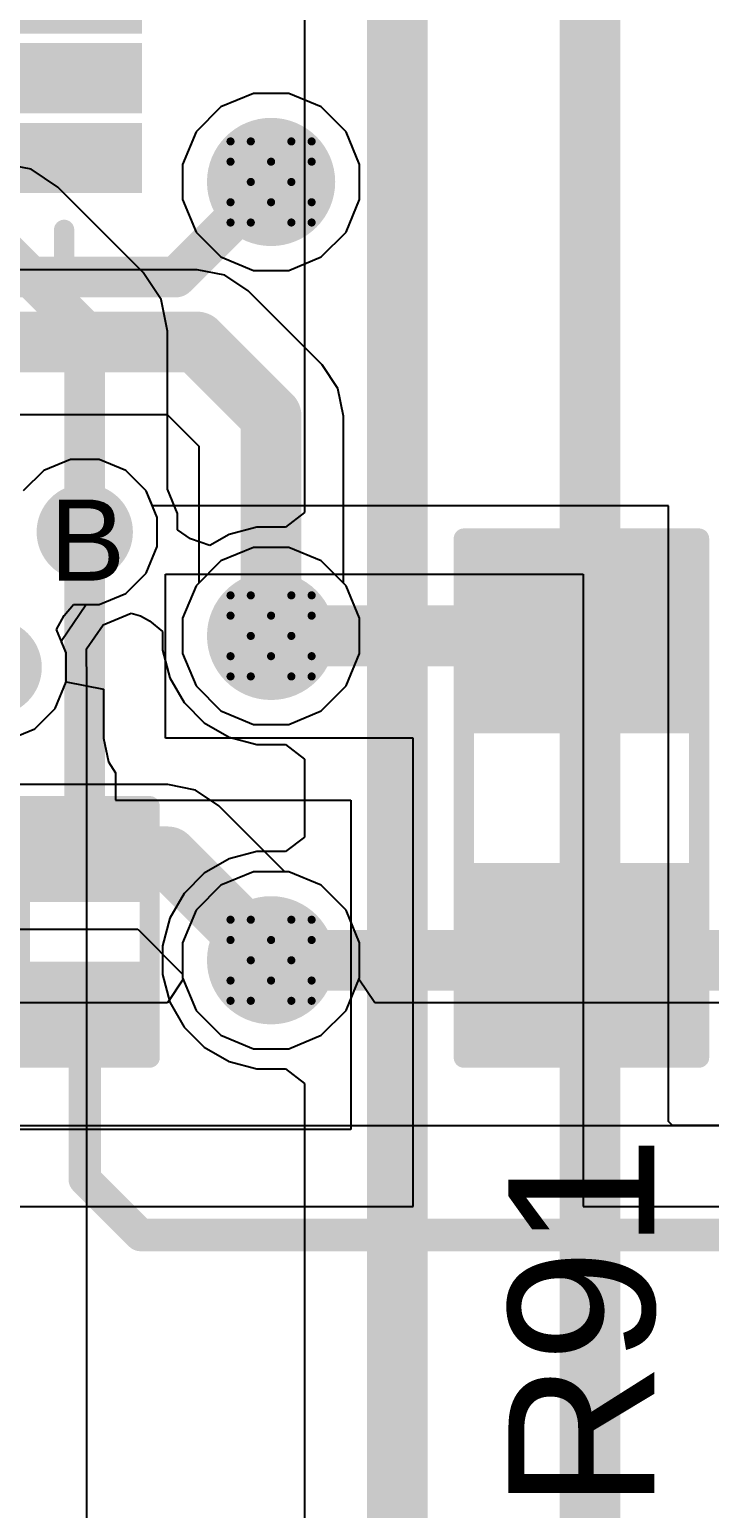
# Model space of a CAD drawing. Header units: inches. Extents: x 0 to 5379, y 0 to 5429.
# Drawn here: x 107.81 to 112.07, y 75.15 to 84.41 of the extents above; entities that cross this region are included whole.
import ezdxf

# ---------------------------------------------------------------- set-up
doc = ezdxf.new("R2010")
doc.units = ezdxf.units.IN
for name, color, linetype in [('Bottom Layer', 5, 'Continuous'), ('Bottom Solder', 6, 'Continuous'), ('Drill Drawing', 1, 'Continuous'), ('GND01', 16, 'Continuous'), ('GND02', 76, 'Continuous'), ('PWR', 156, 'Continuous'), ('SIG 01', 90, 'Continuous'), ('Top Layer', 1, 'Continuous'), ('Top Overlay', 2, 'Continuous'), ('Top Paste', 8, 'Continuous'), ('Top Solder', 216, 'Continuous'), ('Via Holes', 16, 'Continuous')]:
    doc.layers.add(name, color=color, linetype=linetype)
doc.styles.add('Arial', font='', dxfattribs={"height": 0.2})
doc.styles.get('Arial').set_extended_font_data('Arial')

# ---------------------------------------------------------------- blocks, each defined once
blk = doc.blocks.new('64_VFQFPN_9X9_147')
at = {"layer": 'Top Layer'}
for points in [[(4.07, -3.1), (4.93, -3.1), (4.93, -3.4), (4.07, -3.4)], [(4.07, -3.6), (4.93, -3.6), (4.93, -3.9), (4.07, -3.9)]]:
    blk.add_hatch(color=1, dxfattribs=at).paths.add_polyline_path(points)
at = {"layer": 'Top Paste'}
for points in [[(4.07, -3.1), (4.93, -3.1), (4.93, -3.4), (4.07, -3.4)], [(4.07, -3.6), (4.93, -3.6), (4.93, -3.9), (4.07, -3.9)]]:
    blk.add_hatch(color=8, dxfattribs=at).paths.add_polyline_path(points)
at = {"layer": 'Top Solder'}
for points in [[(4, -2.53), (5, -2.53), (5, -2.97), (4, -2.97)], [(4, -3.03), (5, -3.03), (5, -3.47), (4, -3.47)], [(4, -3.53), (5, -3.53), (5, -3.97), (4, -3.97)]]:
    blk.add_hatch(color=216, dxfattribs=at).paths.add_polyline_path(points)
at = {"layer": 'Top Overlay'}
for points in [[(4.5112, -4.5, 0.127, 0.127, 0), (4.5112, -4.2, 0.127, 0.127, 0)], [(4.2112, -4.5, 0.127, 0.127, 0), (4.5112, -4.5, 0.127, 0.127, 0)]]:
    blk.add_lwpolyline(points, format="xyseb", dxfattribs=at)
for points in [[(4.4795, -4.2, 0.0635, 0.0635, 1), (4.543, -4.2, 0.0635, 0.0635, 1)], [(4.4795, -4.5, 0.0635, 0.0635, 1), (4.543, -4.5, 0.0635, 0.0635, 1)], [(4.4795, -4.5, 0.0635, 0.0635, 1), (4.543, -4.5, 0.0635, 0.0635, 1)]]:
    blk.add_lwpolyline(points, format="xyseb", close=True, dxfattribs=at)
blk = doc.blocks.new('R___0805_648')
at = {"layer": 'Top Layer'}
for points in [[(-1.524, 0.635), (-0.508, 0.635), (-0.508, -0.635), (-1.524, -0.635)], [(0.508, 0.635), (1.524, 0.635), (1.524, -0.635), (0.508, -0.635)]]:
    blk.add_hatch(color=1, dxfattribs=at).paths.add_polyline_path(points)
at = {"layer": 'Top Paste'}
for points in [[(-1.524, 0.635), (-0.508, 0.635), (-0.508, -0.635), (-1.524, -0.635)], [(0.508, 0.635), (1.524, 0.635), (1.524, -0.635), (0.508, -0.635)]]:
    blk.add_hatch(color=8, dxfattribs=at).paths.add_polyline_path(points)
at = {"layer": 'Top Solder'}
for points in [[(-1.6256, 0.7366), (-0.4064, 0.7366), (-0.4064, -0.7366), (-1.6256, -0.7366)], [(0.4064, 0.7366), (1.6256, 0.7366), (1.6256, -0.7366), (0.4064, -0.7366)]]:
    blk.add_hatch(color=216, dxfattribs=at).paths.add_polyline_path(points)
at = {"layer": 'Top Overlay'}
for points in [[(-1.6256, 0.7366, 0.127, 0.127, 0), (-1.6256, -0.7366, 0.127, 0.127, 0)], [(-1.6256, 0.7366, 0.127, 0.127, 0), (1.6256, 0.7366, 0.127, 0.127, 0)], [(1.6256, 0.7366, 0.127, 0.127, 0), (1.6256, -0.7366, 0.127, 0.127, 0)], [(-1.6256, -0.7366, 0.127, 0.127, 0), (1.6256, -0.7366, 0.127, 0.127, 0)]]:
    blk.add_lwpolyline(points, format="xyseb", dxfattribs=at)
for points in [[(-1.65735, 0.7366, 0.0635, 0.0635, 1), (-1.59385, 0.7366, 0.0635, 0.0635, 1)], [(-1.65735, 0.7366, 0.0635, 0.0635, 1), (-1.59385, 0.7366, 0.0635, 0.0635, 1)], [(1.59385, 0.7366, 0.0635, 0.0635, 1), (1.65735, 0.7366, 0.0635, 0.0635, 1)], [(1.59385, 0.7366, 0.0635, 0.0635, 1), (1.65735, 0.7366, 0.0635, 0.0635, 1)], [(-1.65735, -0.7366, 0.0635, 0.0635, 1), (-1.59385, -0.7366, 0.0635, 0.0635, 1)], [(-1.65735, -0.7366, 0.0635, 0.0635, 1), (-1.59385, -0.7366, 0.0635, 0.0635, 1)], [(1.59385, -0.7366, 0.0635, 0.0635, 1), (1.65735, -0.7366, 0.0635, 0.0635, 1)], [(1.59385, -0.7366, 0.0635, 0.0635, 1), (1.65735, -0.7366, 0.0635, 0.0635, 1)]]:
    blk.add_lwpolyline(points, format="xyseb", close=True, dxfattribs=at)
blk = doc.blocks.new('R___0402_667')
at = {"layer": 'Top Layer'}
for points in [[(-0.6985, -0.3175), (-0.6985, 0.3175), (-0.2413, 0.3175), (-0.2413, -0.3175)], [(0.2413, -0.3175), (0.2413, 0.3175), (0.6985, 0.3175), (0.6985, -0.3175)]]:
    blk.add_hatch(color=1, dxfattribs=at).paths.add_polyline_path(points)
at = {"layer": 'Top Paste'}
for points in [[(-0.6985, -0.3175), (-0.6985, 0.3175), (-0.2413, 0.3175), (-0.2413, -0.3175)], [(0.2413, -0.3175), (0.2413, 0.3175), (0.6985, 0.3175), (0.6985, -0.3175)]]:
    blk.add_hatch(color=8, dxfattribs=at).paths.add_polyline_path(points)
at = {"layer": 'Top Solder'}
for points in [[(-0.7535, -0.3725), (-0.7535, 0.3725), (-0.1863, 0.3725), (-0.1863, -0.3725)], [(0.1863, -0.3725), (0.1863, 0.3725), (0.7535, 0.3725), (0.7535, -0.3725)]]:
    blk.add_hatch(color=216, dxfattribs=at).paths.add_polyline_path(points)
at = {"layer": 'Top Overlay'}
for points in [[(-0.7874, -0.4064, 0.127, 0.127, 0), (-0.7874, 0.4064, 0.127, 0.127, 0)], [(0.7874, 0.4064, 0.127, 0.127, 0), (-0.7874, 0.4064, 0.127, 0.127, 0)], [(0.7874, -0.4064, 0.127, 0.127, 0), (0.7874, 0.4064, 0.127, 0.127, 0)], [(0.7874, -0.4064, 0.127, 0.127, 0), (-0.7874, -0.4064, 0.127, 0.127, 0)], [(0.8128, -0.4318, 0.00323, 0.00323, 0), (-0.8128, -0.4318, 0.00323, 0.00323, 0)]]:
    blk.add_lwpolyline(points, format="xyseb", dxfattribs=at)
for points in [[(-0.8191, 0.4064, 0.0635, 0.0635, 1), (-0.7556, 0.4064, 0.0635, 0.0635, 1)], [(-0.8191, 0.4064, 0.0635, 0.0635, 1), (-0.7556, 0.4064, 0.0635, 0.0635, 1)], [(0.7556, 0.4064, 0.0635, 0.0635, 1), (0.8191, 0.4064, 0.0635, 0.0635, 1)], [(0.7556, 0.4064, 0.0635, 0.0635, 1), (0.8191, 0.4064, 0.0635, 0.0635, 1)], [(-0.8191, -0.4064, 0.0635, 0.0635, 1), (-0.7556, -0.4064, 0.0635, 0.0635, 1)], [(-0.8191, -0.4064, 0.0635, 0.0635, 1), (-0.7556, -0.4064, 0.0635, 0.0635, 1)], [(0.7556, -0.4064, 0.0635, 0.0635, 1), (0.8191, -0.4064, 0.0635, 0.0635, 1)], [(0.7556, -0.4064, 0.0635, 0.0635, 1), (0.8191, -0.4064, 0.0635, 0.0635, 1)], [(-0.8136, -0.4318, 0.00161, 0.00161, 1), (-0.812, -0.4318, 0.00161, 0.00161, 1)], [(0.812, -0.4318, 0.00161, 0.00161, 1), (0.8136, -0.4318, 0.00161, 0.00161, 1)]]:
    blk.add_lwpolyline(points, format="xyseb", close=True, dxfattribs=at)

msp = doc.modelspace()

# ---------------------------------------------------------------- hatches: boundary and pattern name
at = {"layer": 'Bottom Layer'}
h = msp.add_hatch(color=5, dxfattribs=at)
edge = h.paths.add_edge_path()
edge.add_arc((109.3216, 83.4572), 0.3, 0, 360)
h = msp.add_hatch(color=5, dxfattribs=at)
edge = h.paths.add_edge_path()
edge.add_arc((108.1546, 81.2644), 0.2, 0, 360)
h = msp.add_hatch(color=5, dxfattribs=at)
edge = h.paths.add_edge_path()
edge.add_arc((109.3216, 80.6135), 0.3, 0, 360)
h = msp.add_hatch(color=5, dxfattribs=at)
edge = h.paths.add_edge_path()
edge.add_arc((109.3216, 78.5815), 0.3, 0, 360)
at = {"layer": 'Bottom Solder'}
h = msp.add_hatch(color=6, dxfattribs=at)
edge = h.paths.add_edge_path()
edge.add_arc((109.3216, 83.4572), 0.4016, 0, 360)
h = msp.add_hatch(color=6, dxfattribs=at)
edge = h.paths.add_edge_path()
edge.add_arc((108.1546, 81.2644), 0.3016, 0, 360)
h = msp.add_hatch(color=6, dxfattribs=at)
edge = h.paths.add_edge_path()
edge.add_arc((109.3216, 80.6135), 0.4016, 0, 360)
h = msp.add_hatch(color=6, dxfattribs=at)
edge = h.paths.add_edge_path()
edge.add_arc((107.584, 80.4164), 0.3016, 0, 360)
h = msp.add_hatch(color=6, dxfattribs=at)
edge = h.paths.add_edge_path()
edge.add_arc((109.3216, 78.5815), 0.4016, 0, 360)
at = {"layer": 'GND01'}
h = msp.add_hatch(color=16, dxfattribs=at)
edge = h.paths.add_edge_path()
edge.add_arc((109.3216, 83.4572), 0.3, 0, 360)
h = msp.add_hatch(color=16, dxfattribs=at)
edge = h.paths.add_edge_path()
edge.add_arc((108.1546, 81.2644), 0.2, 0, 360)
h = msp.add_hatch(color=16, dxfattribs=at)
edge = h.paths.add_edge_path()
edge.add_arc((109.3216, 80.6135), 0.3, 0, 360)
h = msp.add_hatch(color=16, dxfattribs=at)
edge = h.paths.add_edge_path()
edge.add_arc((109.3216, 78.5815), 0.3, 0, 360)
at = {"layer": 'GND02'}
h = msp.add_hatch(color=76, dxfattribs=at)
edge = h.paths.add_edge_path()
edge.add_arc((109.3216, 83.4572), 0.3, 0, 360)
h = msp.add_hatch(color=76, dxfattribs=at)
edge = h.paths.add_edge_path()
edge.add_arc((108.1546, 81.2644), 0.2, 0, 360)
h = msp.add_hatch(color=76, dxfattribs=at)
edge = h.paths.add_edge_path()
edge.add_arc((109.3216, 80.6135), 0.3, 0, 360)
h = msp.add_hatch(color=76, dxfattribs=at)
edge = h.paths.add_edge_path()
edge.add_arc((109.3216, 78.5815), 0.3, 0, 360)
at = {"layer": 'PWR'}
h = msp.add_hatch(color=156, dxfattribs=at)
edge = h.paths.add_edge_path()
edge.add_arc((109.3216, 83.4572), 0.3, 0, 360)
h = msp.add_hatch(color=156, dxfattribs=at)
edge = h.paths.add_edge_path()
edge.add_arc((108.1546, 81.2644), 0.2, 0, 360)
h = msp.add_hatch(color=156, dxfattribs=at)
edge = h.paths.add_edge_path()
edge.add_arc((109.3216, 80.6135), 0.3, 0, 360)
h = msp.add_hatch(color=156, dxfattribs=at)
edge = h.paths.add_edge_path()
edge.add_arc((109.3216, 78.5815), 0.3, 0, 360)
at = {"layer": 'SIG 01'}
h = msp.add_hatch(color=90, dxfattribs=at)
edge = h.paths.add_edge_path()
edge.add_arc((109.3216, 83.4572), 0.3, 0, 360)
h = msp.add_hatch(color=90, dxfattribs=at)
edge = h.paths.add_edge_path()
edge.add_arc((108.1546, 81.2644), 0.2, 0, 360)
h = msp.add_hatch(color=90, dxfattribs=at)
edge = h.paths.add_edge_path()
edge.add_arc((109.3216, 80.6135), 0.3, 0, 360)
h = msp.add_hatch(color=90, dxfattribs=at)
edge = h.paths.add_edge_path()
edge.add_arc((109.3216, 78.5815), 0.3, 0, 360)
at = {"layer": 'Top Layer'}
h = msp.add_hatch(color=1, dxfattribs=at)
edge = h.paths.add_edge_path()
edge.add_arc((109.3216, 83.4572), 0.3, 0, 360)
h = msp.add_hatch(color=1, dxfattribs=at)
edge = h.paths.add_edge_path()
edge.add_arc((108.1546, 81.2644), 0.2, 0, 360)
h = msp.add_hatch(color=1, dxfattribs=at)
edge = h.paths.add_edge_path()
edge.add_arc((109.3216, 80.6135), 0.3, 0, 360)
h = msp.add_hatch(color=1, dxfattribs=at)
edge = h.paths.add_edge_path()
edge.add_arc((109.3216, 78.5815), 0.3, 0, 360)
at = {"layer": 'Top Solder'}
h = msp.add_hatch(color=216, dxfattribs=at)
edge = h.paths.add_edge_path()
edge.add_arc((109.3216, 83.4572), 0.4016, 0, 360)
h = msp.add_hatch(color=216, dxfattribs=at)
edge = h.paths.add_edge_path()
edge.add_arc((108.1546, 81.2644), 0.3016, 0, 360)
h = msp.add_hatch(color=216, dxfattribs=at)
edge = h.paths.add_edge_path()
edge.add_arc((109.3216, 80.6135), 0.4016, 0, 360)
h = msp.add_hatch(color=216, dxfattribs=at)
edge = h.paths.add_edge_path()
edge.add_arc((107.584, 80.4164), 0.3016, 0, 360)
h = msp.add_hatch(color=216, dxfattribs=at)
edge = h.paths.add_edge_path()
edge.add_arc((109.3216, 78.5815), 0.4016, 0, 360)
at = {"layer": 'Via Holes'}
h = msp.add_hatch(color=7, dxfattribs=at)
edge = h.paths.add_edge_path()
edge.add_arc((109.3216, 83.4572), 0.15, 0, 360)
h = msp.add_hatch(color=7, dxfattribs=at)
edge = h.paths.add_edge_path()
edge.add_arc((108.1546, 81.2644), 0.1, 0, 360)
h = msp.add_hatch(color=7, dxfattribs=at)
edge = h.paths.add_edge_path()
edge.add_arc((109.3216, 80.6135), 0.15, 0, 360)
h = msp.add_hatch(color=7, dxfattribs=at)
edge = h.paths.add_edge_path()
edge.add_arc((109.3216, 78.5815), 0.15, 0, 360)

# ---------------------------------------------------------------- linework, layer by layer
at = {"layer": 'Bottom Layer'}
for p, q in [((108.8576, 82.9077), (104.5536, 82.9077)), ((109.031, 82.8732), (108.8576, 82.9077)), ((109.178, 82.775), (109.031, 82.8732)), ((109.6421, 82.311), (109.178, 82.775)), ((109.6421, 82.3109), (109.6421, 82.311)), ((109.7403, 82.1639), (109.6421, 82.3109)), ((109.7748, 81.9905), (109.7403, 82.1639)), ((104.7413, 82.0013), (108.6698, 82.0013)), ((108.6698, 82.0013), (108.8684, 81.8028)), ((109.7748, 80.9438), (109.7748, 81.9905)), ((108.0643, 81.7184), (107.8974, 81.6493)), ((108.2449, 81.7184), (108.0643, 81.7184)), ((108.4118, 81.6493), (108.2449, 81.7184)), ((108.8684, 81.8028), (108.8684, 80.9438)), ((107.8974, 81.6493), (107.7697, 81.5216)), ((108.5395, 81.5216), (108.4118, 81.6493)), ((108.6086, 81.3547), (108.5395, 81.5216)), ((108.6086, 81.1741), (108.6086, 81.3547)), ((108.5395, 81.0073), (108.6086, 81.1741)), ((108.4118, 80.8796), (108.5395, 81.0073)), ((108.2449, 80.8104), (108.4118, 80.8796)), ((108.8519, 80.9273), (108.7676, 80.7237)), ((108.8684, 80.9438), (108.8519, 80.9273)), ((109.7913, 80.9273), (109.7748, 80.9438)), ((109.8756, 80.7237), (109.7913, 80.9273)), ((108.0257, 80.7415), (108.0835, 80.8104)), ((108.0835, 80.8104), (108.2449, 80.8104)), ((107.9769, 80.6542), (108.0257, 80.7415)), ((108.7676, 80.7237), (108.7676, 80.5033)), ((109.8756, 80.5033), (109.8756, 80.7237)), ((108.038, 80.5067), (107.9769, 80.6542)), ((108.038, 80.3261), (108.038, 80.5067)), ((108.7676, 80.5033), (108.8519, 80.2997)), ((109.7913, 80.2997), (109.8756, 80.5033)), ((107.9689, 80.1592), (108.038, 80.3261)), ((108.8519, 80.2997), (109.0078, 80.1438)), ((109.6354, 80.1438), (109.7913, 80.2997)), ((107.8412, 80.0315), (107.9689, 80.1592)), ((109.0078, 80.1438), (109.2114, 80.0595)), ((109.4318, 80.0595), (109.6354, 80.1438)), ((109.2114, 80.0595), (109.4318, 80.0595)), ((107.6743, 79.9624), (107.8412, 80.0315)), ((108.6739, 79.6824), (105.6858, 79.6824)), ((108.8473, 79.6479), (108.6739, 79.6824)), ((108.9944, 79.5497), (108.8473, 79.6479)), ((109.4085, 79.1355), (108.9944, 79.5497)), ((109.4318, 79.1355), (109.4085, 79.1355)), ((109.6354, 79.0512), (109.4318, 79.1355)), ((109.7913, 78.8953), (109.6354, 79.0512)), ((109.8756, 78.6917), (109.7913, 78.8953)), ((105.5855, 78.776), (108.4862, 78.776)), ((108.4862, 78.776), (108.7676, 78.4946)), ((109.8756, 78.4713), (109.8756, 78.6917)), ((108.7676, 78.4946), (108.7676, 78.4713)), ((108.7676, 78.4713), (108.7712, 78.4626)), ((109.872, 78.4626), (109.8756, 78.4713)), ((108.7712, 78.4626), (108.6724, 78.3148)), ((109.9708, 78.3148), (109.872, 78.4626)), ((108.6724, 78.3148), (106.1974, 78.3148)), ((115.3094, 78.3148), (109.9708, 78.3148)), ((106.1974, 77.5462), (116.078, 77.5462))]:
    msp.add_line(p, q, dxfattribs=at)
for points in [[(104.5536, 82.4545, 0.381, 0.381, 0), (108.8576, 82.4545, 0.381, 0.381, 0)], [(108.8576, 82.4545, 0.381, 0.381, 0), (109.3216, 81.9905, 0.381, 0.381, 0)], [(109.3216, 80.6135, 0.381, 0.381, 0), (109.3216, 81.9905, 0.381, 0.381, 0)], [(105.014, 79.2292, 0.381, 0.381, 0), (108.6739, 79.2292, 0.381, 0.381, 0)], [(108.6739, 79.2292, 0.381, 0.381, 0), (109.3216, 78.5815, 0.381, 0.381, 0)]]:
    msp.add_lwpolyline(points, format="xyseb", dxfattribs=at)
for points in [[(108.7623, 82.4545, 0.1905, 0.1905, 1), (108.9528, 82.4545, 0.1905, 0.1905, 1)], [(108.7623, 82.4545, 0.1905, 0.1905, 1), (108.9528, 82.4545, 0.1905, 0.1905, 1)], [(109.2263, 81.9905, 0.1905, 0.1905, 1), (109.4168, 81.9905, 0.1905, 0.1905, 1)], [(109.2263, 81.9905, 0.1905, 0.1905, 1), (109.4168, 81.9905, 0.1905, 0.1905, 1)], [(109.2263, 80.6135, 0.1905, 0.1905, 1), (109.4168, 80.6135, 0.1905, 0.1905, 1)], [(108.5786, 79.2292, 0.1905, 0.1905, 1), (108.7691, 79.2292, 0.1905, 0.1905, 1)], [(108.5786, 79.2292, 0.1905, 0.1905, 1), (108.7691, 79.2292, 0.1905, 0.1905, 1)], [(109.2263, 78.5815, 0.1905, 0.1905, 1), (109.4168, 78.5815, 0.1905, 0.1905, 1)]]:
    msp.add_lwpolyline(points, format="xyseb", close=True, dxfattribs=at)
at = {"layer": 'Drill Drawing'}
for points in [[(109.0676, 83.5842, 0.0508, 0.0508, 0), (109.0676, 83.7112, 0.0508, 0.0508, 0)], [(109.0676, 83.7112, 0.0508, 0.0508, 0), (109.1946, 83.7112, 0.0508, 0.0508, 0)], [(109.1946, 83.7112, 0.0508, 0.0508, 0), (109.3216, 83.5842, 0.0508, 0.0508, 0)], [(109.3216, 83.5842, 0.0508, 0.0508, 0), (109.4486, 83.7112, 0.0508, 0.0508, 0)], [(109.4486, 83.7112, 0.0508, 0.0508, 0), (109.5756, 83.7112, 0.0508, 0.0508, 0)], [(109.5756, 83.5842, 0.0508, 0.0508, 0), (109.5756, 83.7112, 0.0508, 0.0508, 0)], [(109.0676, 83.5842, 0.0508, 0.0508, 0), (109.1946, 83.4572, 0.0508, 0.0508, 0)], [(109.4486, 83.4572, 0.0508, 0.0508, 0), (109.5756, 83.5842, 0.0508, 0.0508, 0)], [(109.0676, 83.3302, 0.0508, 0.0508, 0), (109.1946, 83.4572, 0.0508, 0.0508, 0)], [(109.4486, 83.4572, 0.0508, 0.0508, 0), (109.5756, 83.3302, 0.0508, 0.0508, 0)], [(109.0676, 83.2032, 0.0508, 0.0508, 0), (109.0676, 83.3302, 0.0508, 0.0508, 0)], [(109.1946, 83.2032, 0.0508, 0.0508, 0), (109.3216, 83.3302, 0.0508, 0.0508, 0)], [(109.3216, 83.3302, 0.0508, 0.0508, 0), (109.4486, 83.2032, 0.0508, 0.0508, 0)], [(109.5756, 83.2032, 0.0508, 0.0508, 0), (109.5756, 83.3302, 0.0508, 0.0508, 0)], [(109.0676, 83.2032, 0.0508, 0.0508, 0), (109.1946, 83.2032, 0.0508, 0.0508, 0)], [(109.4486, 83.2032, 0.0508, 0.0508, 0), (109.5756, 83.2032, 0.0508, 0.0508, 0)], [(109.0676, 80.7405, 0.0508, 0.0508, 0), (109.0676, 80.8675, 0.0508, 0.0508, 0)], [(109.0676, 80.8675, 0.0508, 0.0508, 0), (109.1946, 80.8675, 0.0508, 0.0508, 0)], [(109.1946, 80.8675, 0.0508, 0.0508, 0), (109.3216, 80.7405, 0.0508, 0.0508, 0)], [(109.3216, 80.7405, 0.0508, 0.0508, 0), (109.4486, 80.8675, 0.0508, 0.0508, 0)], [(109.4486, 80.8675, 0.0508, 0.0508, 0), (109.5756, 80.8675, 0.0508, 0.0508, 0)], [(109.5756, 80.7405, 0.0508, 0.0508, 0), (109.5756, 80.8675, 0.0508, 0.0508, 0)], [(109.0676, 80.7405, 0.0508, 0.0508, 0), (109.1946, 80.6135, 0.0508, 0.0508, 0)], [(109.4486, 80.6135, 0.0508, 0.0508, 0), (109.5756, 80.7405, 0.0508, 0.0508, 0)], [(109.0676, 80.4865, 0.0508, 0.0508, 0), (109.1946, 80.6135, 0.0508, 0.0508, 0)], [(109.4486, 80.6135, 0.0508, 0.0508, 0), (109.5756, 80.4865, 0.0508, 0.0508, 0)], [(109.0676, 80.3595, 0.0508, 0.0508, 0), (109.0676, 80.4865, 0.0508, 0.0508, 0)], [(109.1946, 80.3595, 0.0508, 0.0508, 0), (109.3216, 80.4865, 0.0508, 0.0508, 0)], [(109.3216, 80.4865, 0.0508, 0.0508, 0), (109.4486, 80.3595, 0.0508, 0.0508, 0)], [(109.5756, 80.3595, 0.0508, 0.0508, 0), (109.5756, 80.4865, 0.0508, 0.0508, 0)], [(109.0676, 80.3595, 0.0508, 0.0508, 0), (109.1946, 80.3595, 0.0508, 0.0508, 0)], [(109.4486, 80.3595, 0.0508, 0.0508, 0), (109.5756, 80.3595, 0.0508, 0.0508, 0)], [(109.0676, 78.7085, 0.0508, 0.0508, 0), (109.0676, 78.8355, 0.0508, 0.0508, 0)], [(109.0676, 78.8355, 0.0508, 0.0508, 0), (109.1946, 78.8355, 0.0508, 0.0508, 0)], [(109.1946, 78.8355, 0.0508, 0.0508, 0), (109.3216, 78.7085, 0.0508, 0.0508, 0)], [(109.3216, 78.7085, 0.0508, 0.0508, 0), (109.4486, 78.8355, 0.0508, 0.0508, 0)], [(109.4486, 78.8355, 0.0508, 0.0508, 0), (109.5756, 78.8355, 0.0508, 0.0508, 0)], [(109.5756, 78.7085, 0.0508, 0.0508, 0), (109.5756, 78.8355, 0.0508, 0.0508, 0)], [(109.0676, 78.7085, 0.0508, 0.0508, 0), (109.1946, 78.5815, 0.0508, 0.0508, 0)], [(109.4486, 78.5815, 0.0508, 0.0508, 0), (109.5756, 78.7085, 0.0508, 0.0508, 0)], [(109.0676, 78.4545, 0.0508, 0.0508, 0), (109.1946, 78.5815, 0.0508, 0.0508, 0)], [(109.4486, 78.5815, 0.0508, 0.0508, 0), (109.5756, 78.4545, 0.0508, 0.0508, 0)], [(109.0676, 78.3275, 0.0508, 0.0508, 0), (109.0676, 78.4545, 0.0508, 0.0508, 0)], [(109.1946, 78.3275, 0.0508, 0.0508, 0), (109.3216, 78.4545, 0.0508, 0.0508, 0)], [(109.3216, 78.4545, 0.0508, 0.0508, 0), (109.4486, 78.3275, 0.0508, 0.0508, 0)], [(109.5756, 78.3275, 0.0508, 0.0508, 0), (109.5756, 78.4545, 0.0508, 0.0508, 0)], [(109.0676, 78.3275, 0.0508, 0.0508, 0), (109.1946, 78.3275, 0.0508, 0.0508, 0)], [(109.4486, 78.3275, 0.0508, 0.0508, 0), (109.5756, 78.3275, 0.0508, 0.0508, 0)]]:
    msp.add_lwpolyline(points, format="xyseb", dxfattribs=at)
for points in [[(109.0549, 83.7112, 0.0254, 0.0254, 1), (109.0803, 83.7112, 0.0254, 0.0254, 1)], [(109.0549, 83.7112, 0.0254, 0.0254, 1), (109.0803, 83.7112, 0.0254, 0.0254, 1)], [(109.1819, 83.7112, 0.0254, 0.0254, 1), (109.2073, 83.7112, 0.0254, 0.0254, 1)], [(109.1819, 83.7112, 0.0254, 0.0254, 1), (109.2073, 83.7112, 0.0254, 0.0254, 1)], [(109.4359, 83.7112, 0.0254, 0.0254, 1), (109.4613, 83.7112, 0.0254, 0.0254, 1)], [(109.4359, 83.7112, 0.0254, 0.0254, 1), (109.4613, 83.7112, 0.0254, 0.0254, 1)], [(109.5629, 83.7112, 0.0254, 0.0254, 1), (109.5883, 83.7112, 0.0254, 0.0254, 1)], [(109.5629, 83.7112, 0.0254, 0.0254, 1), (109.5883, 83.7112, 0.0254, 0.0254, 1)], [(109.0549, 83.5842, 0.0254, 0.0254, 1), (109.0803, 83.5842, 0.0254, 0.0254, 1)], [(109.0549, 83.5842, 0.0254, 0.0254, 1), (109.0803, 83.5842, 0.0254, 0.0254, 1)], [(109.3089, 83.5842, 0.0254, 0.0254, 1), (109.3343, 83.5842, 0.0254, 0.0254, 1)], [(109.3089, 83.5842, 0.0254, 0.0254, 1), (109.3343, 83.5842, 0.0254, 0.0254, 1)], [(109.5629, 83.5842, 0.0254, 0.0254, 1), (109.5883, 83.5842, 0.0254, 0.0254, 1)], [(109.5629, 83.5842, 0.0254, 0.0254, 1), (109.5883, 83.5842, 0.0254, 0.0254, 1)], [(109.1819, 83.4572, 0.0254, 0.0254, 1), (109.2073, 83.4572, 0.0254, 0.0254, 1)], [(109.1819, 83.4572, 0.0254, 0.0254, 1), (109.2073, 83.4572, 0.0254, 0.0254, 1)], [(109.4359, 83.4572, 0.0254, 0.0254, 1), (109.4613, 83.4572, 0.0254, 0.0254, 1)], [(109.4359, 83.4572, 0.0254, 0.0254, 1), (109.4613, 83.4572, 0.0254, 0.0254, 1)], [(109.0549, 83.3302, 0.0254, 0.0254, 1), (109.0803, 83.3302, 0.0254, 0.0254, 1)], [(109.0549, 83.3302, 0.0254, 0.0254, 1), (109.0803, 83.3302, 0.0254, 0.0254, 1)], [(109.3089, 83.3302, 0.0254, 0.0254, 1), (109.3343, 83.3302, 0.0254, 0.0254, 1)], [(109.3089, 83.3302, 0.0254, 0.0254, 1), (109.3343, 83.3302, 0.0254, 0.0254, 1)], [(109.5629, 83.3302, 0.0254, 0.0254, 1), (109.5883, 83.3302, 0.0254, 0.0254, 1)], [(109.5629, 83.3302, 0.0254, 0.0254, 1), (109.5883, 83.3302, 0.0254, 0.0254, 1)], [(109.0549, 83.2032, 0.0254, 0.0254, 1), (109.0803, 83.2032, 0.0254, 0.0254, 1)], [(109.0549, 83.2032, 0.0254, 0.0254, 1), (109.0803, 83.2032, 0.0254, 0.0254, 1)], [(109.1819, 83.2032, 0.0254, 0.0254, 1), (109.2073, 83.2032, 0.0254, 0.0254, 1)], [(109.1819, 83.2032, 0.0254, 0.0254, 1), (109.2073, 83.2032, 0.0254, 0.0254, 1)], [(109.4359, 83.2032, 0.0254, 0.0254, 1), (109.4613, 83.2032, 0.0254, 0.0254, 1)], [(109.4359, 83.2032, 0.0254, 0.0254, 1), (109.4613, 83.2032, 0.0254, 0.0254, 1)], [(109.5629, 83.2032, 0.0254, 0.0254, 1), (109.5883, 83.2032, 0.0254, 0.0254, 1)], [(109.5629, 83.2032, 0.0254, 0.0254, 1), (109.5883, 83.2032, 0.0254, 0.0254, 1)], [(109.0549, 80.8675, 0.0254, 0.0254, 1), (109.0803, 80.8675, 0.0254, 0.0254, 1)], [(109.0549, 80.8675, 0.0254, 0.0254, 1), (109.0803, 80.8675, 0.0254, 0.0254, 1)], [(109.1819, 80.8675, 0.0254, 0.0254, 1), (109.2073, 80.8675, 0.0254, 0.0254, 1)], [(109.1819, 80.8675, 0.0254, 0.0254, 1), (109.2073, 80.8675, 0.0254, 0.0254, 1)], [(109.4359, 80.8675, 0.0254, 0.0254, 1), (109.4613, 80.8675, 0.0254, 0.0254, 1)], [(109.4359, 80.8675, 0.0254, 0.0254, 1), (109.4613, 80.8675, 0.0254, 0.0254, 1)], [(109.5629, 80.8675, 0.0254, 0.0254, 1), (109.5883, 80.8675, 0.0254, 0.0254, 1)], [(109.5629, 80.8675, 0.0254, 0.0254, 1), (109.5883, 80.8675, 0.0254, 0.0254, 1)], [(109.0549, 80.7405, 0.0254, 0.0254, 1), (109.0803, 80.7405, 0.0254, 0.0254, 1)], [(109.0549, 80.7405, 0.0254, 0.0254, 1), (109.0803, 80.7405, 0.0254, 0.0254, 1)], [(109.3089, 80.7405, 0.0254, 0.0254, 1), (109.3343, 80.7405, 0.0254, 0.0254, 1)], [(109.3089, 80.7405, 0.0254, 0.0254, 1), (109.3343, 80.7405, 0.0254, 0.0254, 1)], [(109.5629, 80.7405, 0.0254, 0.0254, 1), (109.5883, 80.7405, 0.0254, 0.0254, 1)], [(109.5629, 80.7405, 0.0254, 0.0254, 1), (109.5883, 80.7405, 0.0254, 0.0254, 1)], [(109.1819, 80.6135, 0.0254, 0.0254, 1), (109.2073, 80.6135, 0.0254, 0.0254, 1)], [(109.1819, 80.6135, 0.0254, 0.0254, 1), (109.2073, 80.6135, 0.0254, 0.0254, 1)], [(109.4359, 80.6135, 0.0254, 0.0254, 1), (109.4613, 80.6135, 0.0254, 0.0254, 1)], [(109.4359, 80.6135, 0.0254, 0.0254, 1), (109.4613, 80.6135, 0.0254, 0.0254, 1)], [(109.0549, 80.4865, 0.0254, 0.0254, 1), (109.0803, 80.4865, 0.0254, 0.0254, 1)], [(109.0549, 80.4865, 0.0254, 0.0254, 1), (109.0803, 80.4865, 0.0254, 0.0254, 1)], [(109.3089, 80.4865, 0.0254, 0.0254, 1), (109.3343, 80.4865, 0.0254, 0.0254, 1)], [(109.3089, 80.4865, 0.0254, 0.0254, 1), (109.3343, 80.4865, 0.0254, 0.0254, 1)], [(109.5629, 80.4865, 0.0254, 0.0254, 1), (109.5883, 80.4865, 0.0254, 0.0254, 1)], [(109.5629, 80.4865, 0.0254, 0.0254, 1), (109.5883, 80.4865, 0.0254, 0.0254, 1)], [(109.0549, 80.3595, 0.0254, 0.0254, 1), (109.0803, 80.3595, 0.0254, 0.0254, 1)], [(109.0549, 80.3595, 0.0254, 0.0254, 1), (109.0803, 80.3595, 0.0254, 0.0254, 1)], [(109.1819, 80.3595, 0.0254, 0.0254, 1), (109.2073, 80.3595, 0.0254, 0.0254, 1)], [(109.1819, 80.3595, 0.0254, 0.0254, 1), (109.2073, 80.3595, 0.0254, 0.0254, 1)], [(109.4359, 80.3595, 0.0254, 0.0254, 1), (109.4613, 80.3595, 0.0254, 0.0254, 1)], [(109.4359, 80.3595, 0.0254, 0.0254, 1), (109.4613, 80.3595, 0.0254, 0.0254, 1)], [(109.5629, 80.3595, 0.0254, 0.0254, 1), (109.5883, 80.3595, 0.0254, 0.0254, 1)], [(109.5629, 80.3595, 0.0254, 0.0254, 1), (109.5883, 80.3595, 0.0254, 0.0254, 1)], [(109.0549, 78.8355, 0.0254, 0.0254, 1), (109.0803, 78.8355, 0.0254, 0.0254, 1)], [(109.0549, 78.8355, 0.0254, 0.0254, 1), (109.0803, 78.8355, 0.0254, 0.0254, 1)], [(109.1819, 78.8355, 0.0254, 0.0254, 1), (109.2073, 78.8355, 0.0254, 0.0254, 1)], [(109.1819, 78.8355, 0.0254, 0.0254, 1), (109.2073, 78.8355, 0.0254, 0.0254, 1)], [(109.4359, 78.8355, 0.0254, 0.0254, 1), (109.4613, 78.8355, 0.0254, 0.0254, 1)], [(109.4359, 78.8355, 0.0254, 0.0254, 1), (109.4613, 78.8355, 0.0254, 0.0254, 1)], [(109.5629, 78.8355, 0.0254, 0.0254, 1), (109.5883, 78.8355, 0.0254, 0.0254, 1)], [(109.5629, 78.8355, 0.0254, 0.0254, 1), (109.5883, 78.8355, 0.0254, 0.0254, 1)], [(109.0549, 78.7085, 0.0254, 0.0254, 1), (109.0803, 78.7085, 0.0254, 0.0254, 1)], [(109.0549, 78.7085, 0.0254, 0.0254, 1), (109.0803, 78.7085, 0.0254, 0.0254, 1)], [(109.3089, 78.7085, 0.0254, 0.0254, 1), (109.3343, 78.7085, 0.0254, 0.0254, 1)], [(109.3089, 78.7085, 0.0254, 0.0254, 1), (109.3343, 78.7085, 0.0254, 0.0254, 1)], [(109.5629, 78.7085, 0.0254, 0.0254, 1), (109.5883, 78.7085, 0.0254, 0.0254, 1)], [(109.5629, 78.7085, 0.0254, 0.0254, 1), (109.5883, 78.7085, 0.0254, 0.0254, 1)], [(109.1819, 78.5815, 0.0254, 0.0254, 1), (109.2073, 78.5815, 0.0254, 0.0254, 1)], [(109.1819, 78.5815, 0.0254, 0.0254, 1), (109.2073, 78.5815, 0.0254, 0.0254, 1)], [(109.4359, 78.5815, 0.0254, 0.0254, 1), (109.4613, 78.5815, 0.0254, 0.0254, 1)], [(109.4359, 78.5815, 0.0254, 0.0254, 1), (109.4613, 78.5815, 0.0254, 0.0254, 1)], [(109.0549, 78.4545, 0.0254, 0.0254, 1), (109.0803, 78.4545, 0.0254, 0.0254, 1)], [(109.0549, 78.4545, 0.0254, 0.0254, 1), (109.0803, 78.4545, 0.0254, 0.0254, 1)], [(109.3089, 78.4545, 0.0254, 0.0254, 1), (109.3343, 78.4545, 0.0254, 0.0254, 1)], [(109.3089, 78.4545, 0.0254, 0.0254, 1), (109.3343, 78.4545, 0.0254, 0.0254, 1)], [(109.5629, 78.4545, 0.0254, 0.0254, 1), (109.5883, 78.4545, 0.0254, 0.0254, 1)], [(109.5629, 78.4545, 0.0254, 0.0254, 1), (109.5883, 78.4545, 0.0254, 0.0254, 1)], [(109.0549, 78.3275, 0.0254, 0.0254, 1), (109.0803, 78.3275, 0.0254, 0.0254, 1)], [(109.0549, 78.3275, 0.0254, 0.0254, 1), (109.0803, 78.3275, 0.0254, 0.0254, 1)], [(109.1819, 78.3275, 0.0254, 0.0254, 1), (109.2073, 78.3275, 0.0254, 0.0254, 1)], [(109.1819, 78.3275, 0.0254, 0.0254, 1), (109.2073, 78.3275, 0.0254, 0.0254, 1)], [(109.4359, 78.3275, 0.0254, 0.0254, 1), (109.4613, 78.3275, 0.0254, 0.0254, 1)], [(109.4359, 78.3275, 0.0254, 0.0254, 1), (109.4613, 78.3275, 0.0254, 0.0254, 1)], [(109.5629, 78.3275, 0.0254, 0.0254, 1), (109.5883, 78.3275, 0.0254, 0.0254, 1)], [(109.5629, 78.3275, 0.0254, 0.0254, 1), (109.5883, 78.3275, 0.0254, 0.0254, 1)]]:
    msp.add_lwpolyline(points, format="xyseb", close=True, dxfattribs=at)
at = {"layer": 'GND01'}
for p, q in [((108.0643, 81.7184), (107.8974, 81.6493)), ((108.2449, 81.7184), (108.0643, 81.7184)), ((108.4118, 81.6493), (108.2449, 81.7184)), ((107.8974, 81.6493), (107.7697, 81.5216)), ((108.5395, 81.5216), (108.4118, 81.6493)), ((108.6086, 81.3547), (108.5395, 81.5216)), ((108.6086, 81.1741), (108.6086, 81.3547)), ((108.5395, 81.0073), (108.6086, 81.1741)), ((109.2114, 81.1675), (109.0078, 81.0832)), ((109.4318, 81.1675), (109.2114, 81.1675)), ((109.6354, 81.0832), (109.4318, 81.1675)), ((109.0078, 81.0832), (108.8519, 80.9273)), ((109.7913, 80.9273), (109.6354, 81.0832)), ((108.4118, 80.8796), (108.5395, 81.0073)), ((108.2449, 80.8104), (108.4118, 80.8796)), ((108.8519, 80.9273), (108.7676, 80.7237)), ((109.8756, 80.7237), (109.7913, 80.9273)), ((108.0118, 80.5859), (108.1618, 80.8074)), ((108.1618, 80.8074), (108.1662, 80.8104)), ((108.1662, 80.8104), (108.2449, 80.8104)), ((108.7676, 80.7237), (108.7676, 80.5033)), ((109.8756, 80.5033), (109.8756, 80.7237)), ((108.0094, 80.5758), (108.0118, 80.5859)), ((108.038, 80.5067), (108.0094, 80.5758)), ((108.038, 80.3261), (108.038, 80.5067)), ((108.7676, 80.5033), (108.8519, 80.2997)), ((109.7913, 80.2997), (109.8756, 80.5033)), ((107.9689, 80.1592), (108.038, 80.3261)), ((108.8519, 80.2997), (109.0078, 80.1438)), ((109.6354, 80.1438), (109.7913, 80.2997)), ((107.8412, 80.0315), (107.9689, 80.1592)), ((109.0078, 80.1438), (109.2114, 80.0595)), ((109.4318, 80.0595), (109.6354, 80.1438)), ((109.2114, 80.0595), (109.4318, 80.0595)), ((107.6743, 79.9624), (107.8412, 80.0315)), ((109.2114, 79.1355), (109.0078, 79.0512)), ((109.4318, 79.1355), (109.2114, 79.1355)), ((109.6354, 79.0512), (109.4318, 79.1355)), ((109.0078, 79.0512), (108.8519, 78.8953)), ((109.7913, 78.8953), (109.6354, 79.0512)), ((108.8519, 78.8953), (108.7676, 78.6917)), ((109.8756, 78.6917), (109.7913, 78.8953)), ((108.7676, 78.6917), (108.7676, 78.4713)), ((109.8756, 78.4713), (109.8756, 78.6917)), ((108.7676, 78.4713), (108.8519, 78.2677)), ((109.7913, 78.2677), (109.8756, 78.4713)), ((108.8519, 78.2677), (109.0078, 78.1118)), ((109.6354, 78.1118), (109.7913, 78.2677)), ((109.0078, 78.1118), (109.2114, 78.0275)), ((109.4318, 78.0275), (109.6354, 78.1118)), ((109.2114, 78.0275), (109.4318, 78.0275))]:
    msp.add_line(p, q, dxfattribs=at)
at = {"layer": 'GND02'}
for p, q in [((108.0643, 81.7184), (107.8974, 81.6493)), ((108.2449, 81.7184), (108.0643, 81.7184)), ((108.4118, 81.6493), (108.2449, 81.7184)), ((107.8974, 81.6493), (107.7697, 81.5216)), ((108.5395, 81.5216), (108.4118, 81.6493)), ((108.6086, 81.3547), (108.5395, 81.5216)), ((108.6086, 81.1741), (108.6086, 81.3547)), ((108.5395, 81.0073), (108.6086, 81.1741)), ((109.2114, 81.1675), (109.0078, 81.0832)), ((109.4318, 81.1675), (109.2114, 81.1675)), ((109.6354, 81.0832), (109.4318, 81.1675)), ((109.0078, 81.0832), (108.8519, 80.9273)), ((109.7913, 80.9273), (109.6354, 81.0832)), ((108.4118, 80.8796), (108.5395, 81.0073)), ((108.2449, 80.8104), (108.4118, 80.8796)), ((108.8519, 80.9273), (108.7676, 80.7237)), ((109.8756, 80.7237), (109.7913, 80.9273)), ((108.0118, 80.5859), (108.1618, 80.8074)), ((108.1618, 80.8074), (108.1662, 80.8104)), ((108.1662, 80.8104), (108.2449, 80.8104)), ((108.7676, 80.7237), (108.7676, 80.5033)), ((109.8756, 80.5033), (109.8756, 80.7237)), ((108.0094, 80.5758), (108.0118, 80.5859)), ((108.038, 80.5067), (108.0094, 80.5758)), ((108.038, 80.3261), (108.038, 80.5067)), ((108.7676, 80.5033), (108.8519, 80.2997)), ((109.7913, 80.2997), (109.8756, 80.5033)), ((107.9689, 80.1592), (108.038, 80.3261)), ((108.8519, 80.2997), (109.0078, 80.1438)), ((109.6354, 80.1438), (109.7913, 80.2997)), ((107.8412, 80.0315), (107.9689, 80.1592)), ((109.0078, 80.1438), (109.2114, 80.0595)), ((109.4318, 80.0595), (109.6354, 80.1438)), ((109.2114, 80.0595), (109.4318, 80.0595)), ((107.6743, 79.9624), (107.8412, 80.0315)), ((109.2114, 79.1355), (109.0078, 79.0512)), ((109.4318, 79.1355), (109.2114, 79.1355)), ((109.6354, 79.0512), (109.4318, 79.1355)), ((109.0078, 79.0512), (108.8519, 78.8953)), ((109.7913, 78.8953), (109.6354, 79.0512)), ((108.8519, 78.8953), (108.7676, 78.6917)), ((109.8756, 78.6917), (109.7913, 78.8953)), ((108.7676, 78.6917), (108.7676, 78.4713)), ((109.8756, 78.4713), (109.8756, 78.6917)), ((108.7676, 78.4713), (108.8519, 78.2677)), ((109.7913, 78.2677), (109.8756, 78.4713)), ((108.8519, 78.2677), (109.0078, 78.1118)), ((109.6354, 78.1118), (109.7913, 78.2677)), ((109.0078, 78.1118), (109.2114, 78.0275)), ((109.4318, 78.0275), (109.6354, 78.1118)), ((109.2114, 78.0275), (109.4318, 78.0275))]:
    msp.add_line(p, q, dxfattribs=at)
at = {"layer": 'PWR'}
for p, q in [((109.2114, 84.0112), (109.0078, 83.9269)), ((109.4318, 84.0112), (109.2114, 84.0112)), ((109.6354, 83.9269), (109.4318, 84.0112)), ((109.0078, 83.9269), (108.8519, 83.771)), ((109.7913, 83.771), (109.6354, 83.9269)), ((108.8519, 83.771), (108.7676, 83.5674)), ((109.8756, 83.5674), (109.7913, 83.771)), ((108.7676, 83.5674), (108.7676, 83.347)), ((109.8756, 83.347), (109.8756, 83.5674)), ((108.7676, 83.347), (108.8519, 83.1434)), ((109.7913, 83.1434), (109.8756, 83.347)), ((108.8519, 83.1434), (109.0078, 82.9875)), ((109.6354, 82.9875), (109.7913, 83.1434)), ((109.0078, 82.9875), (109.2114, 82.9032)), ((109.4318, 82.9032), (109.6354, 82.9875)), ((109.2114, 82.9032), (109.4318, 82.9032)), ((108.0643, 81.7184), (107.8974, 81.6493)), ((108.2449, 81.7184), (108.0643, 81.7184)), ((108.4118, 81.6493), (108.2449, 81.7184)), ((107.8974, 81.6493), (107.7697, 81.5216)), ((108.5395, 81.5216), (108.4118, 81.6493)), ((108.5779, 81.4288), (108.5395, 81.5216)), ((111.8108, 81.4288), (108.5779, 81.4288)), ((111.8108, 77.5716), (111.8108, 81.4288)), ((108.6612, 79.9729), (108.6612, 81.0006)), ((108.6612, 81.0006), (111.2774, 81.0006)), ((111.2774, 81.0006), (111.2774, 77.0382)), ((107.9689, 80.1592), (108.038, 80.3261)), ((108.038, 80.3261), (108.2727, 80.2796)), ((108.2727, 80.2796), (108.2727, 79.9729)), ((107.8412, 80.0315), (107.9689, 80.1592)), ((107.6743, 79.9624), (107.8412, 80.0315)), ((108.2727, 79.9729), (108.3023, 79.8242)), ((110.2106, 79.9729), (108.6612, 79.9729)), ((110.2106, 77.0382), (110.2106, 79.9729)), ((108.3023, 79.8242), (108.3479, 79.756)), ((108.3479, 79.756), (108.3479, 79.5844)), ((108.3479, 79.5844), (109.8221, 79.5844)), ((109.8221, 79.5844), (109.8221, 77.5208)), ((111.8362, 77.5462), (111.8108, 77.5716)), ((119.4541, 77.5462), (111.8362, 77.5462)), ((109.8221, 77.5208), (60.071, 77.5208)), ((105.5918, 77.0382), (110.2106, 77.0382)), ((111.2774, 77.0382), (120.1166, 77.0382))]:
    msp.add_line(p, q, dxfattribs=at)
at = {"layer": 'SIG 01'}
for p, q in [((109.53, 85.4851), (109.53, 81.3856)), ((107.818, 83.5365), (107.6198, 83.576)), ((107.986, 83.4242), (107.818, 83.5365)), ((108.5209, 82.8894), (107.986, 83.4242)), ((108.6331, 82.7214), (108.5209, 82.8894)), ((108.6726, 82.5232), (108.6331, 82.7214)), ((108.6726, 81.5322), (108.6726, 82.5232)), ((108.7356, 81.38), (108.6726, 81.5322)), ((108.7356, 81.278), (108.7356, 81.38)), ((109.53, 81.3856), (109.4113, 81.2945)), ((108.8161, 81.2207), (108.7356, 81.278)), ((109.0587, 81.2481), (108.9388, 81.1788)), ((109.2319, 81.2945), (109.0587, 81.2481)), ((109.4113, 81.2945), (109.2319, 81.2945)), ((108.9388, 81.1788), (108.8161, 81.2207)), ((108.2702, 80.6834), (108.4443, 80.7556)), ((108.4443, 80.7556), (108.5038, 80.7397)), ((108.5038, 80.7397), (108.5605, 80.7081)), ((108.5605, 80.7081), (108.6406, 80.6414)), ((108.165, 80.532), (108.2702, 80.6834)), ((108.6406, 80.6414), (108.6406, 80.5238)), ((108.165, 80.4249), (108.165, 80.532)), ((108.6406, 80.5238), (108.687, 80.3506)), ((108.1667, 80.4164), (108.165, 80.4249)), ((108.1667, 70.9064), (108.1667, 80.4164)), ((108.687, 80.3506), (108.7767, 80.1954)), ((108.7767, 80.1954), (108.9035, 80.0686)), ((108.9035, 80.0686), (109.0587, 79.9789)), ((109.0587, 79.9789), (109.2319, 79.9325)), ((109.2319, 79.9325), (109.4113, 79.9325)), ((109.4113, 79.9325), (109.53, 79.8414)), ((109.53, 79.8414), (109.53, 79.3536)), ((109.53, 79.3536), (109.4113, 79.2625)), ((109.0587, 79.2161), (108.9035, 79.1264)), ((109.2319, 79.2625), (109.0587, 79.2161)), ((109.4113, 79.2625), (109.2319, 79.2625)), ((108.9035, 79.1264), (108.7767, 78.9996)), ((108.7767, 78.9996), (108.687, 78.8444)), ((108.687, 78.8444), (108.6406, 78.6712)), ((108.6406, 78.6712), (108.6406, 78.4918)), ((108.6406, 78.4918), (108.687, 78.3186)), ((108.687, 78.3186), (108.7767, 78.1634)), ((108.7767, 78.1634), (108.9035, 78.0366)), ((108.9035, 78.0366), (109.0587, 77.9469)), ((109.0587, 77.9469), (109.2319, 77.9005)), ((109.2319, 77.9005), (109.4113, 77.9005)), ((109.4113, 77.9005), (109.53, 77.8094)), ((109.53, 77.8094), (109.53, 71.3905))]:
    msp.add_line(p, q, dxfattribs=at)
for points in [[(111.3194, 69.13, 0.381, 0.381, 0), (111.3194, 88.6024, 0.381, 0.381, 0)], [(110.1127, 71.1491, 0.381, 0.381, 0), (110.1127, 85.6, 0.381, 0.381, 0)], [(107.6198, 83.058, 0.254, 0.254, 0), (108.1546, 82.5232, 0.254, 0.254, 0)], [(108.1546, 81.2644, 0.254, 0.254, 0), (108.1546, 82.5232, 0.254, 0.254, 0)]]:
    msp.add_lwpolyline(points, format="xyseb", dxfattribs=at)
for points in [[(108.0911, 82.5232, 0.127, 0.127, 1), (108.2181, 82.5232, 0.127, 0.127, 1)], [(108.0911, 82.5232, 0.127, 0.127, 1), (108.2181, 82.5232, 0.127, 0.127, 1)], [(108.0911, 81.2644, 0.127, 0.127, 1), (108.2181, 81.2644, 0.127, 0.127, 1)]]:
    msp.add_lwpolyline(points, format="xyseb", close=True, dxfattribs=at)
at = {"layer": 'Top Layer'}
for points in [[(108.7258, 82.8614, 0.254, 0.254, 0), (109.3216, 83.4572, 0.254, 0.254, 0)], [(107.268, 82.8614, 0.254, 0.254, 0), (108.7258, 82.8614, 0.254, 0.254, 0)], [(108.1546, 79.2292, 0.254, 0.254, 0), (108.1546, 81.2644, 0.254, 0.254, 0)], [(109.3216, 80.6135, 0.381, 0.381, 0), (111.2657, 80.6135, 0.381, 0.381, 0)], [(109.3216, 78.5815, 0.381, 0.381, 0), (111.2657, 78.5815, 0.381, 0.381, 0)], [(111.2657, 78.5815, 0.381, 0.381, 0), (112.9538, 78.5815, 0.381, 0.381, 0)], [(107.0046, 78.2894, 0.2032, 0.2032, 0), (108.1546, 78.2894, 0.2032, 0.2032, 0)], [(108.1546, 77.2099, 0.2032, 0.2032, 0), (108.1546, 78.2894, 0.2032, 0.2032, 0)], [(108.1546, 77.2099, 0.2032, 0.2032, 0), (108.5041, 76.8604, 0.2032, 0.2032, 0)], [(108.5041, 76.8604, 0.2032, 0.2032, 0), (156.3624, 76.8604, 0.2032, 0.2032, 0)]]:
    msp.add_lwpolyline(points, format="xyseb", dxfattribs=at)
for points in [[(109.2581, 83.4572, 0.127, 0.127, 1), (109.3851, 83.4572, 0.127, 0.127, 1)], [(108.6623, 82.8614, 0.127, 0.127, 1), (108.7893, 82.8614, 0.127, 0.127, 1)], [(108.6623, 82.8614, 0.127, 0.127, 1), (108.7893, 82.8614, 0.127, 0.127, 1)], [(108.0911, 81.2644, 0.127, 0.127, 1), (108.2181, 81.2644, 0.127, 0.127, 1)], [(109.2263, 80.6135, 0.1905, 0.1905, 1), (109.4168, 80.6135, 0.1905, 0.1905, 1)], [(111.1705, 80.6135, 0.1905, 0.1905, 1), (111.361, 80.6135, 0.1905, 0.1905, 1)], [(108.0911, 79.2292, 0.127, 0.127, 1), (108.2181, 79.2292, 0.127, 0.127, 1)], [(109.2263, 78.5815, 0.1905, 0.1905, 1), (109.4168, 78.5815, 0.1905, 0.1905, 1)], [(111.1705, 78.5815, 0.1905, 0.1905, 1), (111.361, 78.5815, 0.1905, 0.1905, 1)], [(111.1705, 78.5815, 0.1905, 0.1905, 1), (111.361, 78.5815, 0.1905, 0.1905, 1)], [(108.1038, 78.2894, 0.1016, 0.1016, 1), (108.2054, 78.2894, 0.1016, 0.1016, 1)], [(108.1038, 78.2894, 0.1016, 0.1016, 1), (108.2054, 78.2894, 0.1016, 0.1016, 1)], [(108.1038, 77.2099, 0.1016, 0.1016, 1), (108.2054, 77.2099, 0.1016, 0.1016, 1)], [(108.1038, 77.2099, 0.1016, 0.1016, 1), (108.2054, 77.2099, 0.1016, 0.1016, 1)], [(108.4533, 76.8604, 0.1016, 0.1016, 1), (108.5549, 76.8604, 0.1016, 0.1016, 1)], [(108.4533, 76.8604, 0.1016, 0.1016, 1), (108.5549, 76.8604, 0.1016, 0.1016, 1)]]:
    msp.add_lwpolyline(points, format="xyseb", close=True, dxfattribs=at)

# ---------------------------------------------------------------- block references
msp.add_blockref('64_VFQFPN_9X9_147', (103.514, 87.3572))
for name, p, rotation in [('R___0805_648', (111.2657, 79.5975), 90), ('R___0402_667', (108.1546, 78.7593), 270)]:
    msp.add_blockref(name, p, dxfattribs=dict(rotation=rotation))

# ---------------------------------------------------------------- texts
at = {"layer": 'Drill Drawing', "style": 'Arial'}
msp.add_text('B', height=0.508, dxfattribs=at).set_placement((107.9345, 80.9597))
at = {"layer": 'Top Overlay', "style": 'Arial'}
msp.add_text('R91', height=0.9144, rotation=90, dxfattribs=at).set_placement((111.7228, 75.1398))

doc.saveas('drawing.dxf')
